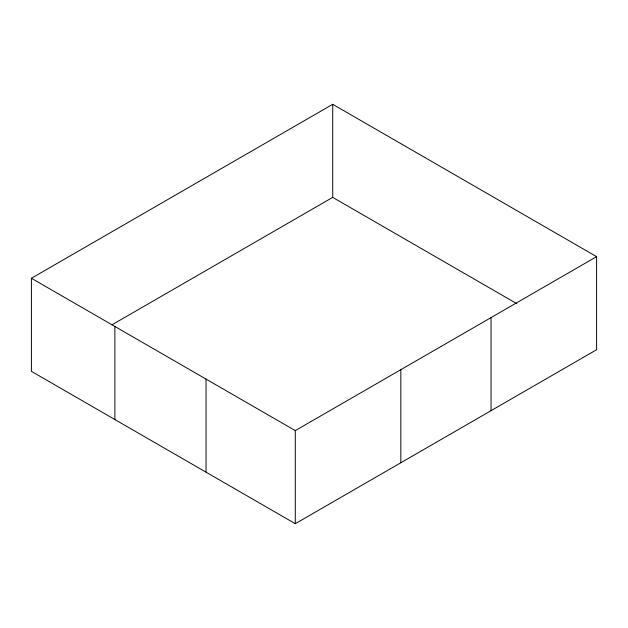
<?xml version="1.0" encoding="UTF-8"?>
<svg xmlns="http://www.w3.org/2000/svg" width="628" height="628" viewBox="0 0 628 628"><rect width="100%" height="100%" fill="white"/><g stroke="black" fill="none" stroke-linecap="round" stroke-linejoin="round"><path stroke-width="0.94" d="M31.4 278.267L332.714 104.303L596.6 256.656L596.6 349.733L295.286 523.697L31.4 371.344L31.4 278.267L295.286 430.62L596.6 256.656M112.035 324.786L332.714 197.38L516.836 303.685M491.041 317.603L491.041 410.673M400.845 369.68L400.845 462.757M332.714 104.303L332.714 197.38M295.286 430.62L295.286 523.697M206.047 379.1L206.047 472.17M114.885 326.466L114.885 419.543"/></g></svg>
